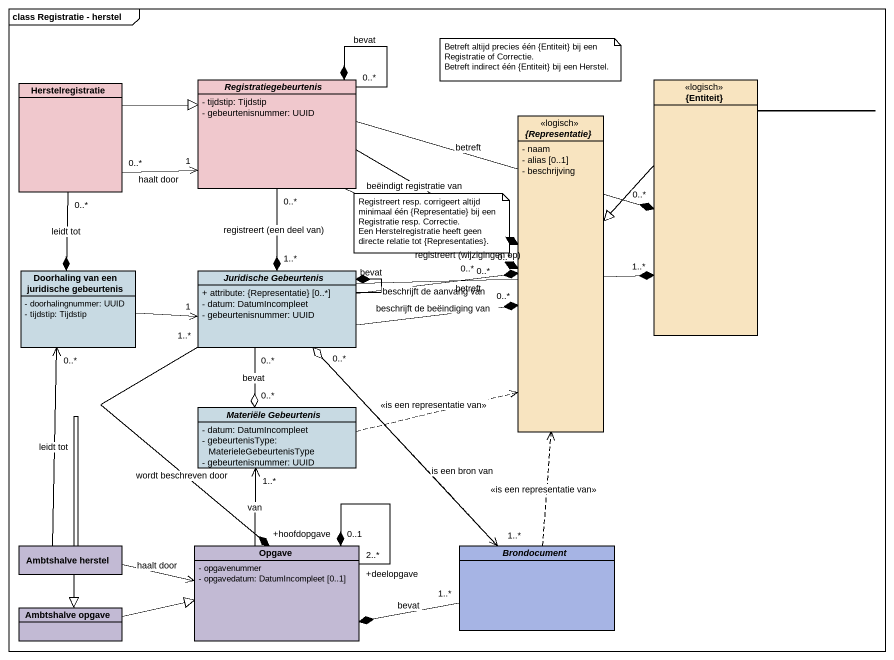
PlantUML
@startuml
mainframe class Registratie - herstel
hide circle
hide empty members
skinparam classAttributeIconSize 0
class Herstelregistratie #F0C8CD
abstract class Registratiegebeurtenis #F0C8CD {
  - tijdstip: Tijdstip
  - gebeurtenisnummer: UUID
}
class "{Entiteit}" as Entiteit <<logisch>> #F8E4C0
abstract class "{Representatie}" as Representatie <<logisch>> #F8E4C0 {
  - naam
  - alias [0..1]
  - beschrijving
}
class "Doorhaling van een juridische gebeurtenis" as Doorhaling_van_een #C8DAE3 {
  - doorhalingnummer: UUID
  - tijdstip: Tijdstip
}
abstract class "Juridische Gebeurtenis" as Juridische_Gebeurtenis #C8DAE3 {
  + attribute: {Representatie} [0..*]
  - datum: DatumIncompleet
  - gebeurtenisnummer: UUID
}
abstract class "Materiële Gebeurtenis" as Materiële_Gebeurtenis #C8DAE3 {
  - datum: DatumIncompleet
  - gebeurtenisType: MaterieleGebeurtenisType
  - gebeurtenisnummer: UUID
}
class "Ambtshalve herstel" as Ambtshalve_herstel #C2BAD4
class Opgave #C2BAD4 {
  - opgavenummer
  - opgavedatum: DatumIncompleet [0..1]
}
abstract class Brondocument #A6B4E4
class "Ambtshalve opgave" as Ambtshalve_opgave #C2BAD4
Herstelregistratie "0..*" -right-> "1" Registratiegebeurtenis : haalt door
Herstelregistratie -right-|> Registratiegebeurtenis
Herstelregistratie "0..*" --* Doorhaling_van_een : leidt tot
Registratiegebeurtenis "0..*" --* Registratiegebeurtenis : bevat
Registratiegebeurtenis -right-* "0..*" Entiteit : betreft
Registratiegebeurtenis -right-* "0..*" Representatie : beëindigt registratie van
Registratiegebeurtenis -right-* "0..*" Representatie : registreert (wijzigingen op)
Registratiegebeurtenis "0..*" --* "1..*" Juridische_Gebeurtenis : registreert (een deel van)
Entiteit -left-|> Representatie
Doorhaling_van_een -right-> "1" Juridische_Gebeurtenis
Juridische_Gebeurtenis -right-* "1..*" Entiteit : betreft
Juridische_Gebeurtenis -right-* "0..*" Representatie : beschrijft de beëindiging van
Juridische_Gebeurtenis -right-* "0..*" Representatie : beschrijft de aanvang van
Juridische_Gebeurtenis --* Juridische_Gebeurtenis : bevat
Juridische_Gebeurtenis "0..*" --o "0..*" Materiële_Gebeurtenis : bevat
Juridische_Gebeurtenis "1..*" --* Opgave : wordt beschreven door
Juridische_Gebeurtenis ..> Brondocument
Materiële_Gebeurtenis .right.> Representatie : <<is een representatie van>>
Ambtshalve_herstel -up-> "0..*" Doorhaling_van_een : leidt tot
Ambtshalve_herstel -right-> Opgave : haalt door
Ambtshalve_herstel --|> Ambtshalve_opgave
Opgave -up-> "1..*" Materiële_Gebeurtenis : van
Opgave "+deelopgave\n2..*" --* "+hoofdopgave\n0..1" Opgave
Brondocument .up.> Representatie : <<is een representatie van>>
Brondocument "1..*" -up-o "0..*" Juridische_Gebeurtenis : is een bron van
Brondocument "1..*" -left-* Opgave : bevat
Ambtshalve_opgave -right-|> Opgave
note as N1
  Betreft altijd precies één {Entiteit} bij een Registratie of Correctie.
  Betreft indirect één {Entiteit} bij een Herstel.
end note
note as N2
  Registreert resp. corrigeert altijd minimaal één {Representatie} bij een Registratie resp. Correctie.
  Een Herstelregistratie heeft geen directe relatie tot {Representaties}.
end note
@enduml
